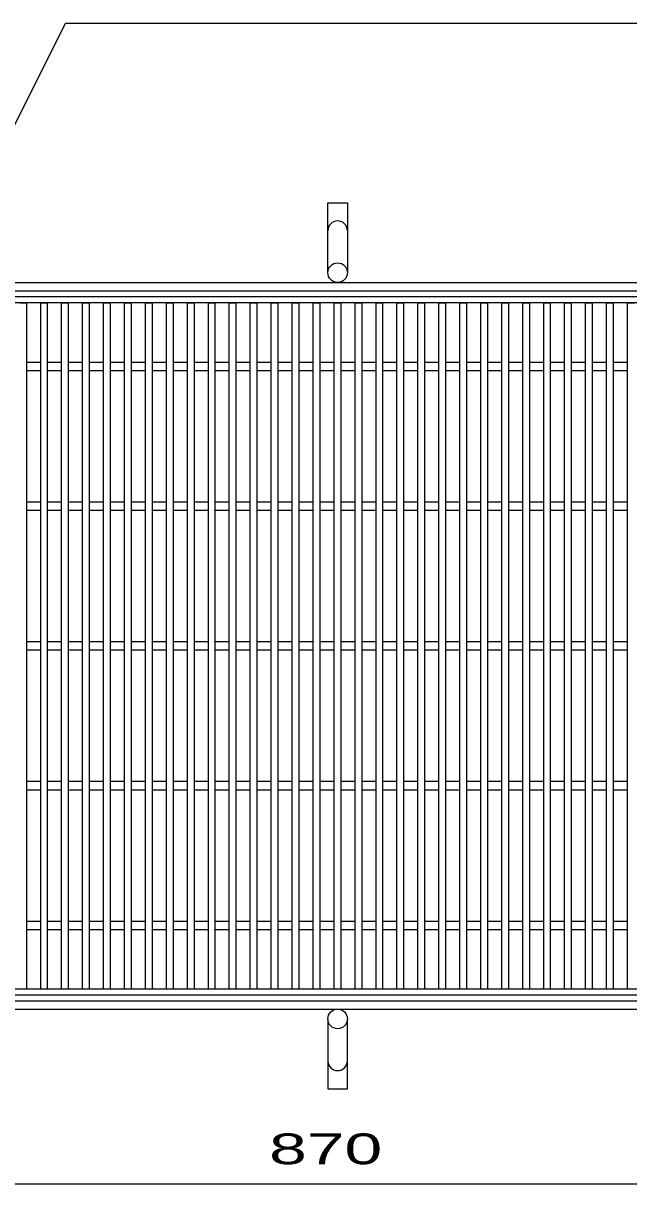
# Model space of a CAD drawing. Units: millimetres, scale not verified. Extents: x -1820 to 1736, y -1282 to 1048.
# Drawn here: x -1142 to -708, y -236 to 594 of the extents above; entities that cross this region are included whole.
import ezdxf
from ezdxf.enums import TextEntityAlignment as Align

# ---------------------------------------------------------------- set-up
doc = ezdxf.new("R2010")
doc.units = ezdxf.units.MM
doc.header["$LTSCALE"] = 10
for name, color, linetype, lineweight in [('16', 3, 'Continuous', 25), ('19', 6, 'Continuous', 25), ('22', 4, 'Continuous', 25)]:
    doc.layers.add(name, color=color, linetype=linetype, lineweight=lineweight)
doc.styles.add('ベクトル', font='')
doc.styles.get('ベクトル').set_extended_font_data('ベクトル')

msp = doc.modelspace()

# ---------------------------------------------------------------- linework, layer by layer
at = {"layer": '16'}
for p, q in [((-1414, 399), (-419, 399)), ((-419, 394.5), (-1414, 394.5)), ((-1144, 394.5), (-1139, 394.5)), ((-1139, -96.5), (-1139, 394.5)), ((-1129, -96.5), (-1129, 394.5)), ((-1129, 394.5), (-1124, 394.5)), ((-1124, -96.5), (-1124, 394.5)), ((-1114, -96.5), (-1114, 394.5)), ((-1114, 394.5), (-1109, 394.5)), ((-1109, -96.5), (-1109, 394.5)), ((-1099, -96.5), (-1099, 394.5)), ((-1099, 394.5), (-1094, 394.5)), ((-1094, -96.5), (-1094, 394.5)), ((-1084, -96.5), (-1084, 394.5)), ((-1084, 394.5), (-1079, 394.5)), ((-1079, -96.5), (-1079, 394.5)), ((-1069, -96.5), (-1069, 394.5)), ((-1069, 394.5), (-1064, 394.5)), ((-1064, -96.5), (-1064, 394.5)), ((-1054, -96.5), (-1054, 394.5)), ((-1054, 394.5), (-1049, 394.5)), ((-1049, -96.5), (-1049, 394.5)), ((-1039, -96.5), (-1039, 394.5)), ((-1039, 394.5), (-1034, 394.5)), ((-1034, -96.5), (-1034, 394.5)), ((-1024, -96.5), (-1024, 394.5)), ((-1024, 394.5), (-1019, 394.5)), ((-1019, -96.5), (-1019, 394.5)), ((-1009, -96.5), (-1009, 394.5)), ((-1009, 394.5), (-1004, 394.5)), ((-1004, -96.5), (-1004, 394.5)), ((-994, -96.5), (-994, 394.5)), ((-994, 394.5), (-989, 394.5)), ((-989, -96.5), (-989, 394.5)), ((-979, -96.5), (-979, 394.5)), ((-979, 394.5), (-974, 394.5)), ((-974, -96.5), (-974, 394.5)), ((-964, -96.5), (-964, 394.5)), ((-964, 394.5), (-959, 394.5)), ((-959, -96.5), (-959, 394.5)), ((-949, -96.5), (-949, 394.5)), ((-949, 394.5), (-944, 394.5)), ((-944, -96.5), (-944, 394.5)), ((-934, -96.5), (-934, 394.5)), ((-934, 394.5), (-929, 394.5)), ((-929, -96.5), (-929, 394.5)), ((-919, -96.5), (-919, 394.5)), ((-919, 394.5), (-914, 394.5)), ((-914, -96.5), (-914, 394.5)), ((-904, -96.5), (-904, 394.5)), ((-904, 394.5), (-899, 394.5)), ((-899, -96.5), (-899, 394.5)), ((-889, -96.5), (-889, 394.5)), ((-889, 394.5), (-884, 394.5)), ((-884, -96.5), (-884, 394.5)), ((-874, -96.5), (-874, 394.5)), ((-874, 394.5), (-869, 394.5)), ((-869, -96.5), (-869, 394.5)), ((-859, -96.5), (-859, 394.5)), ((-859, 394.5), (-854, 394.5)), ((-854, -96.5), (-854, 394.5)), ((-844, -96.5), (-844, 394.5)), ((-844, 394.5), (-839, 394.5)), ((-839, -96.5), (-839, 394.5)), ((-829, -96.5), (-829, 394.5)), ((-829, 394.5), (-824, 394.5)), ((-824, -96.5), (-824, 394.5)), ((-814, -96.5), (-814, 394.5)), ((-814, 394.5), (-809, 394.5)), ((-809, -96.5), (-809, 394.5)), ((-799, -96.5), (-799, 394.5)), ((-799, 394.5), (-794, 394.5)), ((-794, -96.5), (-794, 394.5)), ((-784, -96.5), (-784, 394.5)), ((-784, 394.5), (-779, 394.5)), ((-779, -96.5), (-779, 394.5)), ((-769, -96.5), (-769, 394.5)), ((-769, 394.5), (-764, 394.5)), ((-764, -96.5), (-764, 394.5)), ((-754, -96.5), (-754, 394.5)), ((-754, 394.5), (-749, 394.5)), ((-749, -96.5), (-749, 394.5)), ((-739, -96.5), (-739, 394.5)), ((-739, 394.5), (-734, 394.5)), ((-734, -96.5), (-734, 394.5)), ((-724, -96.5), (-724, 394.5)), ((-724, 394.5), (-719, 394.5)), ((-719, -96.5), (-719, 394.5)), ((-709, -96.5), (-709, 394.5)), ((-709, 394.5), (-704, 394.5)), ((-1139, 352), (-1129, 352)), ((-1124, 352), (-1114, 352)), ((-1109, 352), (-1099, 352)), ((-1094, 352), (-1084, 352)), ((-1079, 352), (-1069, 352)), ((-1064, 352), (-1054, 352)), ((-1049, 352), (-1039, 352)), ((-1034, 352), (-1024, 352)), ((-1019, 352), (-1009, 352)), ((-1004, 352), (-994, 352)), ((-989, 352), (-979, 352)), ((-974, 352), (-964, 352)), ((-959, 352), (-949, 352)), ((-944, 352), (-934, 352)), ((-929, 352), (-919, 352)), ((-914, 352), (-904, 352)), ((-899, 352), (-889, 352)), ((-884, 352), (-874, 352)), ((-869, 352), (-859, 352)), ((-854, 352), (-844, 352)), ((-839, 352), (-829, 352)), ((-824, 352), (-814, 352)), ((-809, 352), (-799, 352)), ((-794, 352), (-784, 352)), ((-779, 352), (-769, 352)), ((-764, 352), (-754, 352)), ((-749, 352), (-739, 352)), ((-734, 352), (-724, 352)), ((-719, 352), (-709, 352)), ((-1139, 346), (-1129, 346)), ((-1124, 346), (-1114, 346)), ((-1109, 346), (-1099, 346)), ((-1094, 346), (-1084, 346)), ((-1079, 346), (-1069, 346)), ((-1064, 346), (-1054, 346)), ((-1049, 346), (-1039, 346)), ((-1034, 346), (-1024, 346)), ((-1019, 346), (-1009, 346)), ((-1004, 346), (-994, 346)), ((-989, 346), (-979, 346)), ((-974, 346), (-964, 346)), ((-959, 346), (-949, 346)), ((-944, 346), (-934, 346)), ((-929, 346), (-919, 346)), ((-914, 346), (-904, 346)), ((-899, 346), (-889, 346)), ((-884, 346), (-874, 346)), ((-869, 346), (-859, 346)), ((-854, 346), (-844, 346)), ((-839, 346), (-829, 346)), ((-824, 346), (-814, 346)), ((-809, 346), (-799, 346)), ((-794, 346), (-784, 346)), ((-779, 346), (-769, 346)), ((-764, 346), (-754, 346)), ((-749, 346), (-739, 346)), ((-734, 346), (-724, 346)), ((-719, 346), (-709, 346)), ((-1139, 252), (-1129, 252)), ((-1124, 252), (-1114, 252)), ((-1109, 252), (-1099, 252)), ((-1094, 252), (-1084, 252)), ((-1079, 252), (-1069, 252)), ((-1064, 252), (-1054, 252)), ((-1049, 252), (-1039, 252)), ((-1034, 252), (-1024, 252)), ((-1019, 252), (-1009, 252)), ((-1004, 252), (-994, 252)), ((-989, 252), (-979, 252)), ((-974, 252), (-964, 252)), ((-959, 252), (-949, 252)), ((-944, 252), (-934, 252)), ((-929, 252), (-919, 252)), ((-914, 252), (-904, 252)), ((-899, 252), (-889, 252)), ((-884, 252), (-874, 252)), ((-869, 252), (-859, 252)), ((-854, 252), (-844, 252)), ((-839, 252), (-829, 252)), ((-824, 252), (-814, 252)), ((-809, 252), (-799, 252)), ((-794, 252), (-784, 252)), ((-779, 252), (-769, 252)), ((-764, 252), (-754, 252)), ((-749, 252), (-739, 252)), ((-734, 252), (-724, 252)), ((-719, 252), (-709, 252)), ((-1139, 246), (-1129, 246)), ((-1124, 246), (-1114, 246)), ((-1109, 246), (-1099, 246)), ((-1094, 246), (-1084, 246)), ((-1079, 246), (-1069, 246)), ((-1064, 246), (-1054, 246)), ((-1049, 246), (-1039, 246)), ((-1034, 246), (-1024, 246)), ((-1019, 246), (-1009, 246)), ((-1004, 246), (-994, 246)), ((-989, 246), (-979, 246)), ((-974, 246), (-964, 246)), ((-959, 246), (-949, 246)), ((-944, 246), (-934, 246)), ((-929, 246), (-919, 246)), ((-914, 246), (-904, 246)), ((-899, 246), (-889, 246)), ((-884, 246), (-874, 246)), ((-869, 246), (-859, 246)), ((-854, 246), (-844, 246)), ((-839, 246), (-829, 246)), ((-824, 246), (-814, 246)), ((-809, 246), (-799, 246)), ((-794, 246), (-784, 246)), ((-779, 246), (-769, 246)), ((-764, 246), (-754, 246)), ((-749, 246), (-739, 246)), ((-734, 246), (-724, 246)), ((-719, 246), (-709, 246)), ((-1139, 152), (-1129, 152)), ((-1124, 152), (-1114, 152)), ((-1109, 152), (-1099, 152)), ((-1094, 152), (-1084, 152)), ((-1079, 152), (-1069, 152)), ((-1064, 152), (-1054, 152)), ((-1049, 152), (-1039, 152)), ((-1034, 152), (-1024, 152)), ((-1019, 152), (-1009, 152)), ((-1004, 152), (-994, 152)), ((-989, 152), (-979, 152)), ((-974, 152), (-964, 152)), ((-959, 152), (-949, 152)), ((-944, 152), (-934, 152)), ((-929, 152), (-919, 152)), ((-914, 152), (-904, 152)), ((-899, 152), (-889, 152)), ((-884, 152), (-874, 152)), ((-869, 152), (-859, 152)), ((-854, 152), (-844, 152)), ((-839, 152), (-829, 152)), ((-824, 152), (-814, 152)), ((-809, 152), (-799, 152)), ((-794, 152), (-784, 152)), ((-779, 152), (-769, 152)), ((-764, 152), (-754, 152)), ((-749, 152), (-739, 152)), ((-734, 152), (-724, 152)), ((-719, 152), (-709, 152)), ((-1139, 146), (-1129, 146)), ((-1124, 146), (-1114, 146)), ((-1109, 146), (-1099, 146)), ((-1094, 146), (-1084, 146)), ((-1079, 146), (-1069, 146)), ((-1064, 146), (-1054, 146)), ((-1049, 146), (-1039, 146)), ((-1034, 146), (-1024, 146)), ((-1019, 146), (-1009, 146)), ((-1004, 146), (-994, 146)), ((-989, 146), (-979, 146)), ((-974, 146), (-964, 146)), ((-959, 146), (-949, 146)), ((-944, 146), (-934, 146)), ((-929, 146), (-919, 146)), ((-914, 146), (-904, 146)), ((-899, 146), (-889, 146)), ((-884, 146), (-874, 146)), ((-869, 146), (-859, 146)), ((-854, 146), (-844, 146)), ((-839, 146), (-829, 146)), ((-824, 146), (-814, 146)), ((-809, 146), (-799, 146)), ((-794, 146), (-784, 146)), ((-779, 146), (-769, 146)), ((-764, 146), (-754, 146)), ((-749, 146), (-739, 146)), ((-734, 146), (-724, 146)), ((-719, 146), (-709, 146)), ((-1139, 52), (-1129, 52)), ((-1124, 52), (-1114, 52)), ((-1109, 52), (-1099, 52)), ((-1094, 52), (-1084, 52)), ((-1079, 52), (-1069, 52)), ((-1064, 52), (-1054, 52)), ((-1049, 52), (-1039, 52)), ((-1034, 52), (-1024, 52)), ((-1019, 52), (-1009, 52)), ((-1004, 52), (-994, 52)), ((-989, 52), (-979, 52)), ((-974, 52), (-964, 52)), ((-959, 52), (-949, 52)), ((-944, 52), (-934, 52)), ((-929, 52), (-919, 52)), ((-914, 52), (-904, 52)), ((-899, 52), (-889, 52)), ((-884, 52), (-874, 52)), ((-869, 52), (-859, 52)), ((-854, 52), (-844, 52)), ((-839, 52), (-829, 52)), ((-824, 52), (-814, 52)), ((-809, 52), (-799, 52)), ((-794, 52), (-784, 52)), ((-779, 52), (-769, 52)), ((-764, 52), (-754, 52)), ((-749, 52), (-739, 52)), ((-734, 52), (-724, 52)), ((-719, 52), (-709, 52)), ((-1139, 46), (-1129, 46)), ((-1124, 46), (-1114, 46)), ((-1109, 46), (-1099, 46)), ((-1094, 46), (-1084, 46)), ((-1079, 46), (-1069, 46)), ((-1064, 46), (-1054, 46)), ((-1049, 46), (-1039, 46)), ((-1034, 46), (-1024, 46)), ((-1019, 46), (-1009, 46)), ((-1004, 46), (-994, 46)), ((-989, 46), (-979, 46)), ((-974, 46), (-964, 46)), ((-959, 46), (-949, 46)), ((-944, 46), (-934, 46)), ((-929, 46), (-919, 46)), ((-914, 46), (-904, 46)), ((-899, 46), (-889, 46)), ((-884, 46), (-874, 46)), ((-869, 46), (-859, 46)), ((-854, 46), (-844, 46)), ((-839, 46), (-829, 46)), ((-824, 46), (-814, 46)), ((-809, 46), (-799, 46)), ((-794, 46), (-784, 46)), ((-779, 46), (-769, 46)), ((-764, 46), (-754, 46)), ((-749, 46), (-739, 46)), ((-734, 46), (-724, 46)), ((-719, 46), (-709, 46)), ((-1139, -48), (-1129, -48)), ((-1124, -48), (-1114, -48)), ((-1109, -48), (-1099, -48)), ((-1094, -48), (-1084, -48)), ((-1079, -48), (-1069, -48)), ((-1064, -48), (-1054, -48)), ((-1049, -48), (-1039, -48)), ((-1034, -48), (-1024, -48)), ((-1019, -48), (-1009, -48)), ((-1004, -48), (-994, -48)), ((-989, -48), (-979, -48)), ((-974, -48), (-964, -48)), ((-959, -48), (-949, -48)), ((-944, -48), (-934, -48)), ((-929, -48), (-919, -48)), ((-914, -48), (-904, -48)), ((-899, -48), (-889, -48)), ((-884, -48), (-874, -48)), ((-869, -48), (-859, -48)), ((-854, -48), (-844, -48)), ((-839, -48), (-829, -48)), ((-824, -48), (-814, -48)), ((-809, -48), (-799, -48)), ((-794, -48), (-784, -48)), ((-779, -48), (-769, -48)), ((-764, -48), (-754, -48)), ((-749, -48), (-739, -48)), ((-734, -48), (-724, -48)), ((-719, -48), (-709, -48)), ((-1139, -54), (-1129, -54)), ((-1124, -54), (-1114, -54)), ((-1109, -54), (-1099, -54)), ((-1094, -54), (-1084, -54)), ((-1079, -54), (-1069, -54)), ((-1064, -54), (-1054, -54)), ((-1049, -54), (-1039, -54)), ((-1034, -54), (-1024, -54)), ((-1019, -54), (-1009, -54)), ((-1004, -54), (-994, -54)), ((-989, -54), (-979, -54)), ((-974, -54), (-964, -54)), ((-959, -54), (-949, -54)), ((-944, -54), (-934, -54)), ((-929, -54), (-919, -54)), ((-914, -54), (-904, -54)), ((-899, -54), (-889, -54)), ((-884, -54), (-874, -54)), ((-869, -54), (-859, -54)), ((-854, -54), (-844, -54)), ((-839, -54), (-829, -54)), ((-824, -54), (-814, -54)), ((-809, -54), (-799, -54)), ((-794, -54), (-784, -54)), ((-779, -54), (-769, -54)), ((-764, -54), (-754, -54)), ((-749, -54), (-739, -54)), ((-734, -54), (-724, -54)), ((-719, -54), (-709, -54)), ((-1414, -96.5), (-419, -96.5)), ((-1144, -96.5), (-1139, -96.5)), ((-1129, -96.5), (-1124, -96.5)), ((-1114, -96.5), (-1109, -96.5)), ((-1099, -96.5), (-1094, -96.5)), ((-1084, -96.5), (-1079, -96.5)), ((-1069, -96.5), (-1064, -96.5)), ((-1054, -96.5), (-1049, -96.5)), ((-1039, -96.5), (-1034, -96.5)), ((-1024, -96.5), (-1019, -96.5)), ((-1009, -96.5), (-1004, -96.5)), ((-994, -96.5), (-989, -96.5)), ((-979, -96.5), (-974, -96.5)), ((-964, -96.5), (-959, -96.5)), ((-949, -96.5), (-944, -96.5)), ((-934, -96.5), (-929, -96.5)), ((-919, -96.5), (-914, -96.5)), ((-904, -96.5), (-899, -96.5)), ((-889, -96.5), (-884, -96.5)), ((-874, -96.5), (-869, -96.5)), ((-859, -96.5), (-854, -96.5)), ((-844, -96.5), (-839, -96.5)), ((-829, -96.5), (-824, -96.5)), ((-814, -96.5), (-809, -96.5)), ((-799, -96.5), (-794, -96.5)), ((-784, -96.5), (-779, -96.5)), ((-769, -96.5), (-764, -96.5)), ((-754, -96.5), (-749, -96.5)), ((-739, -96.5), (-734, -96.5)), ((-724, -96.5), (-719, -96.5)), ((-709, -96.5), (-704, -96.5)), ((-419, -101), (-1414, -101))]:
    msp.add_line(p, q, dxfattribs=at)
at = {"layer": '19'}
for p, q in [((-923.5, 416), (-923.5, 466)), ((-923.5, 466), (-909.5, 466)), ((-909.5, 466), (-909.5, 416)), ((-1416.5, 409), (-416.5, 409)), ((-1416.5, 403), (-416.5, 403)), ((-1416.5, -105), (-416.5, -105)), ((-1416.5, -111), (-416.5, -111)), ((-923.5, -118), (-923.5, -168)), ((-909.5, -168), (-909.5, -118)), ((-923.5, -168), (-909.5, -168))]:
    msp.add_line(p, q, dxfattribs=at)
for centre in [(-916.5, 416), (-916.5, -118)]:
    msp.add_circle(centre, 7, dxfattribs=at)
for centre, start, end in [((-916.5, 446), 0, 180), ((-916.5, -148), 180, 0)]:
    msp.add_arc(centre, 7, start, end, dxfattribs=at)
at = {"layer": '22'}
for p, q in [((-1209, 399), (-1111.25, 594.5)), ((-1111.25, 594.5), (-691.25, 594.5)), ((-1351.5, -236), (-481.5, -236))]:
    msp.add_line(p, q, dxfattribs=at)

# ---------------------------------------------------------------- texts
at = {"layer": '22', "color": 2, "style": 'ベクトル', "width": 1.65}
msp.add_text(' 870 ', height=21.99, dxfattribs=at).set_placement((-979, -211), align=Align.MIDDLE_LEFT)

doc.saveas('drawing.dxf')
